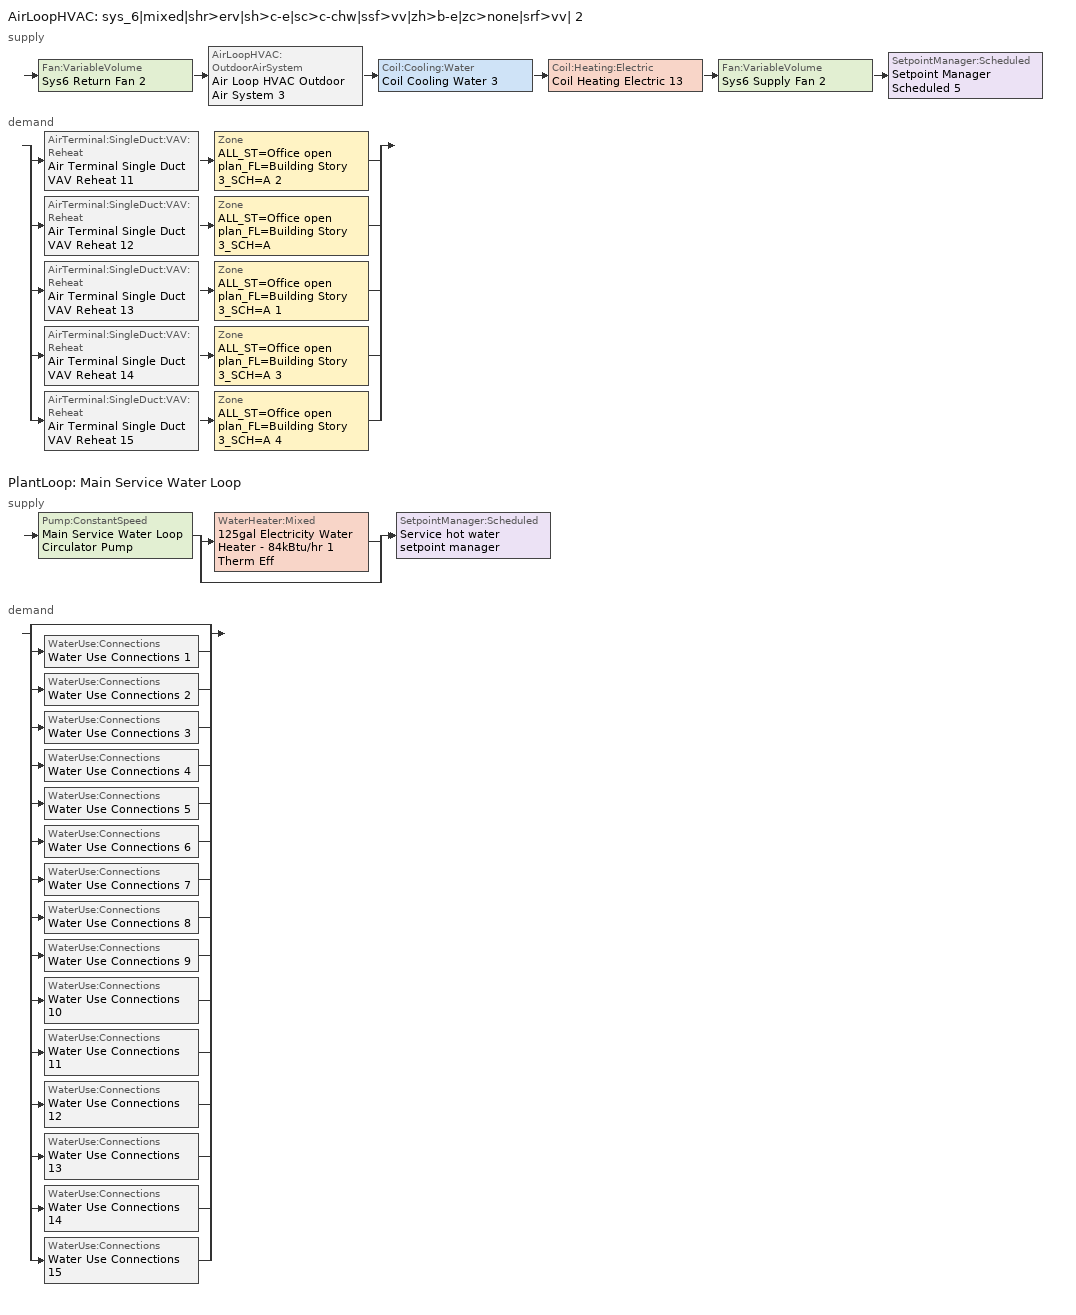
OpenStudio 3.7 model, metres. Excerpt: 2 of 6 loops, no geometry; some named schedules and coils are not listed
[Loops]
AirLoopHVAC 'sys_6|mixed|shr>erv|sh>c-e|sc>c-chw|ssf>vv|zh>b-e|zc>none|srf>vv| 2'
 supply: Fan:VariableVolume 'Sys6 Return Fan 2' > AirLoopHVAC:OutdoorAirSystem 'Air Loop HVAC Outdoor Air System 3' > Coil:Cooling:Water 'Coil Cooling Water 3' > Coil:Heating:Electric 'Coil Heating Electric 13' > Fan:VariableVolume 'Sys6 Supply Fan 2' > SetpointManager:Scheduled 'Setpoint Manager Scheduled 5'
 demand: split
  | AirTerminal:SingleDuct:VAV:Reheat 'Air Terminal Single Duct VAV Reheat 11' > Zone 'ALL_ST=Office open plan_FL=Building Story 3_SCH=A 2'
  | AirTerminal:SingleDuct:VAV:Reheat 'Air Terminal Single Duct VAV Reheat 12' > Zone 'ALL_ST=Office open plan_FL=Building Story 3_SCH=A'
  | AirTerminal:SingleDuct:VAV:Reheat 'Air Terminal Single Duct VAV Reheat 13' > Zone 'ALL_ST=Office open plan_FL=Building Story 3_SCH=A 1'
  | AirTerminal:SingleDuct:VAV:Reheat 'Air Terminal Single Duct VAV Reheat 14' > Zone 'ALL_ST=Office open plan_FL=Building Story 3_SCH=A 3'
  | AirTerminal:SingleDuct:VAV:Reheat 'Air Terminal Single Duct VAV Reheat 15' > Zone 'ALL_ST=Office open plan_FL=Building Story 3_SCH=A 4'
PlantLoop 'Main Service Water Loop'
 supply: Pump:ConstantSpeed 'Main Service Water Loop Circulator Pump' > split
  | WaterHeater:Mixed '125gal Electricity Water Heater - 84kBtu/hr 1 Therm Eff'
  | bypass
  join > SetpointManager:Scheduled 'Service hot water setpoint manager'
 demand: split
  | bypass
  | WaterUse:Connections 'Water Use Connections 1'
  | WaterUse:Connections 'Water Use Connections 2'
  | WaterUse:Connections 'Water Use Connections 3'
  | WaterUse:Connections 'Water Use Connections 4'
  | WaterUse:Connections 'Water Use Connections 5'
  | WaterUse:Connections 'Water Use Connections 6'
  | WaterUse:Connections 'Water Use Connections 7'
  | WaterUse:Connections 'Water Use Connections 8'
  | WaterUse:Connections 'Water Use Connections 9'
  | WaterUse:Connections 'Water Use Connections 10'
  | WaterUse:Connections 'Water Use Connections 11'
  | WaterUse:Connections 'Water Use Connections 12'
  | WaterUse:Connections 'Water Use Connections 13'
  | WaterUse:Connections 'Water Use Connections 14'
  | WaterUse:Connections 'Water Use Connections 15'
[Sizing:Zone] Zone Cooling Design Supply Air Temperature Input Method=TemperatureDifference; Zone Cooling Design Supply Air Temperature {C}=14; Zone Cooling Design Supply Air Temperature Difference {deltaC}=11; Zone Heating Design Supply Air Temperature Input Method=TemperatureDifference; Zone Heating Design Supply Air Temperature {C}=40; Zone Heating Design Supply Air Temperature Difference {deltaC}=21; Zone Cooling Design Supply Air Humidity Ratio {kg-H2O/kg-air}=0.0085; Zone Heating Design Supply Air Humidity Ratio {kg-H2O/kg-air}=0.008; Zone Heating Sizing Factor=1.3; Zone Cooling Sizing Factor=1.1; Cooling Design Air Flow Method=DesignDay; Heating Design Air Flow Method=DesignDay; Account for Dedicated Outdoor Air System=No; Dedicated Outdoor Air System Control Strategy=NeutralSupplyAir; Dedicated Outdoor Air Low Setpoint Temperature for Design {C}=autosize; Dedicated Outdoor Air High Setpoint Temperature for Design {C}=autosize; Zone Load Sizing Method=Sensible Load Only No Latent Load; Zone Latent Cooling Design Supply Air Humidity Ratio Input Method=HumidityRatioDifference; Zone Cooling Design Supply Air Humidity Ratio Difference {kgWater/kgDryAir}=0.005; Zone Latent Heating Design Supply Air Humidity Ratio Input Method=HumidityRatioDifference; Zone Humidification Design Supply Air Humidity Ratio Difference {kgWater/kgDryAir}=0.005
ALL_ST=Office open plan_FL=Building Story 3_SCH=A; ALL_ST=Office open plan_FL=Building Story 3_SCH=A 1; ALL_ST=Office open plan_FL=Building Story 3_SCH=A 2; ALL_ST=Office open plan_FL=Building Story 3_SCH=A 3; ALL_ST=Office open plan_FL=Building Story 3_SCH=A 4
[Zone equipment]
ALL_ST=Office open plan_FL=Building Story 3_SCH=A: Zone HVAC Baseboard Convective Electric 12, Air Terminal Single Duct VAV Reheat 12
ALL_ST=Office open plan_FL=Building Story 3_SCH=A 1: Zone HVAC Baseboard Convective Electric 13, Air Terminal Single Duct VAV Reheat 13
ALL_ST=Office open plan_FL=Building Story 3_SCH=A 2: Zone HVAC Baseboard Convective Electric 11, Air Terminal Single Duct VAV Reheat 11
ALL_ST=Office open plan_FL=Building Story 3_SCH=A 3: Zone HVAC Baseboard Convective Electric 14, Air Terminal Single Duct VAV Reheat 14
ALL_ST=Office open plan_FL=Building Story 3_SCH=A 4: Zone HVAC Baseboard Convective Electric 15, Air Terminal Single Duct VAV Reheat 15
[PlantLoop]
Main Service Water Loop: Glycol Concentration=0; Maximum Loop Temperature {C}=60; Minimum Loop Temperature {C}=10; Plant Loop Volume {m3}=Autocalculate; Load Distribution Scheme=Optimal
[Sizing:Plant]
Main Service Water Loop: Loop Type=Heating; Design Loop Exit Temperature {C}=60; Loop Design Temperature Difference {deltaC}=5; Sizing Option=NonCoincident; Zone Timesteps in Averaging Window=1; Coincident Sizing Factor Mode=None
[SetpointManager:Scheduled] Control Variable=Temperature
Name | Schedule | Setpoint Node or NodeList
Setpoint Manager Scheduled 5 | Supply Air Temp 2 | sys_6|mixed|shr>erv|sh>c-e|sc>c-chw|ssf>vv|zh>b-e|zc>none|srf>vv| 2 Supply Outlet Node
Service hot water setpoint manager | Service Water Loop Temp - 140F | Main Service Water Loop Supply Outlet Node
[AirLoopHVAC]
sys_6|mixed|shr>erv|sh>c-e|sc>c-chw|ssf>vv|zh>b-e|zc>none|srf>vv| 2: Availability Schedule=sys_6|mixed|shr>none|sh>c-e|sc>c-chw|ssf>vv|zh>b-e|zc>none|srf>vv| 2 Occ Sch; Design Supply Air Flow Rate {m3/s}=autosize; Design Return Air Flow Fraction of Supply Air Flow=1
[Sizing:System]
sys_6|mixed|shr>erv|sh>c-e|sc>c-chw|ssf>vv|zh>b-e|zc>none|srf>vv| 2: Design Outdoor Air Flow Rate {m3/s}=Autosize; Central Heating Maximum System Air Flow Ratio=0.3; Preheat Design Temperature {C}=7; Preheat Design Humidity Ratio {kg-H2O/kg-Air}=0.008; Precool Design Temperature {C}=12.8; Precool Design Humidity Ratio {kg-H2O/kg-Air}=0.008; Central Cooling Design Supply Air Temperature {C}=13; Central Heating Design Supply Air Temperature {C}=13.1; 100% Outdoor Air in Cooling=No; 100% Outdoor Air in Heating=No; Central Cooling Design Supply Air Humidity Ratio {kg-H2O/kg-Air}=0.0085; Zone Maximum Outdoor Air Fraction=1; Cooling Supply Air Flow Rate Per Floor Area {m3/s-m2}=0.00996765; Cooling Fraction of Autosized Cooling Supply Air Flow Rate=1; Cooling Supply Air Flow Rate Per Unit Cooling Capacity {m3/s-W}=3.94755e-05; Heating Supply Air Flow Rate Per Floor Area {m3/s-m2}=0.00996765; Heating Fraction of Autosized Heating Supply Air Flow Rate=1; Heating Fraction of Autosized Cooling Supply Air Flow Rate=1; Heating Supply Air Flow Rate Per Unit Heating Capacity {m3/s-W}=3.15882e-05; Cooling Design Capacity Method=CoolingDesignCapacity; Cooling Design Capacity {W}=autosize; Cooling Design Capacity Per Floor Area {W/m2}=234.7; Fraction of Autosized Cooling Design Capacity=1; Heating Design Capacity Method=HeatingDesignCapacity; Heating Design Capacity {W}=autosize; Heating Design Capacity Per Floor Area {W/m2}=157; Fraction of Autosized Heating Design Capacity=1; Central Cooling Capacity Control Method=OnOff; Occupant Diversity=autosize
[Fan:VariableVolume] Availability Schedule=Always On Discrete; Maximum Flow Rate {m3/s}=Autosize; Fan Power Minimum Flow Rate Input Method=Fraction; Fan Power Minimum Air Flow Rate {m3/s}=0; Motor In Airstream Fraction=1; Fan Power Coefficient 5=0
Name | Fan Total Efficiency | Pressure Rise {Pa} | Fan Power Minimum Flow Fraction | Motor Efficiency | Fan Power Coefficient 1 | Fan Power Coefficient 2 | Fan Power Coefficient 3 | Fan Power Coefficient 4
Sys6 Supply Fan 2 | 0.549965 | 1000 | 0.5 | 0.8461 | -4.1457 | 16.803 | -19.471 | 7.8488
Sys6 Return Fan 2 | 0.299975 | 250 | 0.68 | 0.4615 | -2.4176 | 9.5874 | -11.559 | 5.4009
[Coil:Heating:Electric] Availability Schedule=Always On Discrete
Name | Nominal Capacity {W}
Coil Heating Electric 13
Coil Heating Electric 14 | 20259.9
Coil Heating Electric 15 | 13369.1
Coil Heating Electric 16 | 11202.2
Coil Heating Electric 17 | 6669.88
Coil Heating Electric 18 | 12228.2
[Controller:OutdoorAir]
Controller Outdoor Air 3: Minimum Outdoor Air Flow Rate {m3/s}=autosize; Maximum Outdoor Air Flow Rate {m3/s}=Autosize; Economizer Control Type=DifferentialEnthalpy; Economizer Control Action Type=ModulateFlow; Lockout Type=NoLockout; Minimum Limit Type=FixedMinimum; Minimum Outdoor Air Schedule=sys_6|mixed|shr>none|sh>c-e|sc>c-chw|ssf>vv|zh>b-e|zc>none|srf>vv| 2 Occ Sch; Controller Mechanical Ventilation=Controller Mechanical Ventilation 3; High Humidity Control=No; Heat Recovery Bypass Control Type=BypassWhenOAFlowGreaterThanMinimum; Economizer Operation Staging=InterlockedWithMechanicalCooling
[Controller:MechanicalVentilation]
Controller Mechanical Ventilation 3: Availability Schedule=Always On Discrete; System Outdoor Air Method=ZoneSum
[AirLoopHVAC:OutdoorAirSystem]
Air Loop HVAC Outdoor Air System 3: Controller=Controller Outdoor Air 3
[ZoneHVAC:Baseboard:Convective:Electric] Availability Schedule=Always On Discrete; Nominal Capacity {W}=autosize; Efficiency=1
Zone HVAC Baseboard Convective Electric 11; Zone HVAC Baseboard Convective Electric 12; Zone HVAC Baseboard Convective Electric 13; Zone HVAC Baseboard Convective Electric 14; Zone HVAC Baseboard Convective Electric 15
[AirTerminal:SingleDuct:VAV:Reheat] Availability Schedule=Always On Discrete; Maximum Air Flow Rate {m3/s}=AutoSize; Zone Minimum Air Flow Input Method=Constant; Constant Minimum Air Flow Fraction=0.3; Maximum Hot Water or Steam Flow Rate {m3/s}=AutoSize; Minimum Hot Water or Steam Flow Rate {m3/s}=0; Convergence Tolerance=0.001; Damper Heating Action=Normal; Maximum Flow per Zone Floor Area During Reheat {m3/s-m2}=AutoSize; Maximum Flow Fraction During Reheat=0.5; Maximum Reheat Air Temperature {C}=43; Control For Outdoor Air=No
Name | Fixed Minimum Air Flow Rate {m3/s} | Reheat Coil
Air Terminal Single Duct VAV Reheat 11 | 1.96707 | Coil Heating Electric 14
Air Terminal Single Duct VAV Reheat 12 | 0.414676 | Coil Heating Electric 15
Air Terminal Single Duct VAV Reheat 13 | 0.262524 | Coil Heating Electric 16
Air Terminal Single Duct VAV Reheat 14 | 0.414676 | Coil Heating Electric 17
Air Terminal Single Duct VAV Reheat 15 | 0.262507 | Coil Heating Electric 18
[Pump:ConstantSpeed]
Main Service Water Loop Circulator Pump: Rated Flow Rate {m3/s}=autosize; Rated Pump Head {Pa}=446362; Rated Power Consumption {W}=autosize; Motor Efficiency=0.855; Fraction of Motor Inefficiencies to Fluid Stream=0; Pump Control Type=Intermittent; Design Power Sizing Method=PowerPerFlowPerPressure; Design Electric Power per Unit Flow Rate {W/(m3/s)}=348701.1; Design Shaft Power per Unit Flow Rate per Unit Head {W-s/m3-Pa}=1.28205
[WaterHeater:Mixed]
125gal Electricity Water Heater - 84kBtu/hr 1 Therm Eff: Tank Volume {m3}=0.471545; Setpoint Temperature Schedule=Service Water Loop Temp - 140F; Deadband Temperature Difference {deltaC}=2; Maximum Temperature Limit {C}=60; Heater Control Type=Cycle; Heater Maximum Capacity {W}=24638.2; Heater Fuel Type=Electricity; Heater Thermal Efficiency=1; Off Cycle Parasitic Fuel Consumption Rate {W}=58.6905; Off Cycle Parasitic Fuel Type=Electricity; Off Cycle Parasitic Heat Fraction to Tank=0.8; On Cycle Parasitic Fuel Consumption Rate {W}=58.6905; On Cycle Parasitic Fuel Type=Electricity; On Cycle Parasitic Heat Fraction to Tank=0; Ambient Temperature Indicator=Schedule; Ambient Temperature Schedule=Water Heater Ambient Temp Schedule - 70.0f; Off Cycle Loss Coefficient to Ambient Temperature {W/K}=0.0132875; On Cycle Loss Coefficient to Ambient Temperature {W/K}=0.0132875; Use Side Effectiveness=1; Source Side Effectiveness=1; Use Side Design Flow Rate {m3/s}=autosize; Source Side Design Flow Rate {m3/s}=autosize; Indirect Water Heating Recovery Time {hr}=1.5; Source Side Flow Control Mode=IndirectHeatPrimarySetpoint
[WaterHeater:Sizing]
125gal Electricity Water Heater - 84kBtu/hr 1 Therm Eff: Design Mode=PeakDraw; Time Storage Can Meet Peak Draw {hr}=0.538503; Time for Tank Recovery {hr}=0; Nominal Tank Volume for Autosizing Plant Connections {m3}=1
[WaterUse:Connections] Drain Water Heat Exchanger Type=None; Drain Water Heat Exchanger Destination=Plant
Name | Water Use Equipment Name 1
Water Use Connections 1 | Core_bottom Service Water Use 0.37gal/min
Water Use Connections 2 | Core_mid Service Water Use 0.37gal/min
Water Use Connections 3 | Core_top Service Water Use 0.37gal/min
Water Use Connections 4 | Perimeter_bot_zn_1 Service Water Use 0.08gal/min
Water Use Connections 5 | Perimeter_bot_zn_2 Service Water Use 0.05gal/min
Water Use Connections 6 | Perimeter_bot_zn_3 Service Water Use 0.08gal/min
Water Use Connections 7 | Perimeter_bot_zn_4 Service Water Use 0.05gal/min
Water Use Connections 8 | Perimeter_mid_zn_1 Service Water Use 0.08gal/min
Water Use Connections 9 | Perimeter_mid_zn_2 Service Water Use 0.05gal/min
Water Use Connections 10 | Perimeter_mid_zn_3 Service Water Use 0.08gal/min
Water Use Connections 11 | Perimeter_mid_zn_4 Service Water Use 0.05gal/min
Water Use Connections 12 | Perimeter_top_zn_1 Service Water Use 0.08gal/min
Water Use Connections 13 | Perimeter_top_zn_2 Service Water Use 0.05gal/min
Water Use Connections 14 | Perimeter_top_zn_3 Service Water Use 0.08gal/min
Water Use Connections 15 | Perimeter_top_zn_4 Service Water Use 0.05gal/min
[WaterUse:Equipment:Definition]
Name | Peak Flow Rate {m3/s} | Target Temperature Schedule | Sensible Fraction Schedule | Latent Fraction Schedule
Core_bottom Service Water Use Def 0.37gal/min | 2.35071e-05 | Schedule Ruleset 5 | Schedule Ruleset 3 | Schedule Ruleset 4
Core_mid Service Water Use Def 0.37gal/min | 2.35071e-05 | Schedule Ruleset 8 | Schedule Ruleset 6 | Schedule Ruleset 7
Core_top Service Water Use Def 0.37gal/min | 2.35071e-05 | Schedule Ruleset 11 | Schedule Ruleset 9 | Schedule Ruleset 10
Perimeter_bot_zn_1 Service Water Use Def 0.08gal/min | 4.9555e-06 | Schedule Ruleset 14 | Schedule Ruleset 12 | Schedule Ruleset 13
Perimeter_bot_zn_2 Service Water Use Def 0.05gal/min | 3.13724e-06 | Schedule Ruleset 17 | Schedule Ruleset 15 | Schedule Ruleset 16
Perimeter_bot_zn_3 Service Water Use Def 0.08gal/min | 4.9555e-06 | Schedule Ruleset 20 | Schedule Ruleset 18 | Schedule Ruleset 19
Perimeter_bot_zn_4 Service Water Use Def 0.05gal/min | 3.13703e-06 | Schedule Ruleset 23 | Schedule Ruleset 21 | Schedule Ruleset 22
Perimeter_mid_zn_1 Service Water Use Def 0.08gal/min | 4.9555e-06 | Schedule Ruleset 26 | Schedule Ruleset 24 | Schedule Ruleset 25
Perimeter_mid_zn_2 Service Water Use Def 0.05gal/min | 3.13724e-06 | Schedule Ruleset 29 | Schedule Ruleset 27 | Schedule Ruleset 28
Perimeter_mid_zn_3 Service Water Use Def 0.08gal/min | 4.9555e-06 | Schedule Ruleset 32 | Schedule Ruleset 30 | Schedule Ruleset 31
Perimeter_mid_zn_4 Service Water Use Def 0.05gal/min | 3.13703e-06 | Schedule Ruleset 35 | Schedule Ruleset 33 | Schedule Ruleset 34
Perimeter_top_zn_1 Service Water Use Def 0.08gal/min | 4.9555e-06 | Schedule Ruleset 38 | Schedule Ruleset 36 | Schedule Ruleset 37
Perimeter_top_zn_2 Service Water Use Def 0.05gal/min | 3.13724e-06 | Schedule Ruleset 41 | Schedule Ruleset 39 | Schedule Ruleset 40
Perimeter_top_zn_3 Service Water Use Def 0.08gal/min | 4.9555e-06 | Schedule Ruleset 44 | Schedule Ruleset 42 | Schedule Ruleset 43
Perimeter_top_zn_4 Service Water Use Def 0.05gal/min | 3.13703e-06 | Schedule Ruleset 47 | Schedule Ruleset 45 | Schedule Ruleset 46
[WaterUse:Equipment] Flow Rate Fraction Schedule=NECB-A-Service Water Heating
Name | Water Use Equipment Definition | Space
Core_bottom Service Water Use 0.37gal/min | Core_bottom Service Water Use Def 0.37gal/min | Core_bottom
Core_mid Service Water Use 0.37gal/min | Core_mid Service Water Use Def 0.37gal/min | Core_mid
Core_top Service Water Use 0.37gal/min | Core_top Service Water Use Def 0.37gal/min | Core_top
Perimeter_bot_zn_1 Service Water Use 0.08gal/min | Perimeter_bot_zn_1 Service Water Use Def 0.08gal/min | Perimeter_bot_ZN_1
Perimeter_bot_zn_2 Service Water Use 0.05gal/min | Perimeter_bot_zn_2 Service Water Use Def 0.05gal/min | Perimeter_bot_ZN_2
Perimeter_bot_zn_3 Service Water Use 0.08gal/min | Perimeter_bot_zn_3 Service Water Use Def 0.08gal/min | Perimeter_bot_ZN_3
Perimeter_bot_zn_4 Service Water Use 0.05gal/min | Perimeter_bot_zn_4 Service Water Use Def 0.05gal/min | Perimeter_bot_ZN_4
Perimeter_mid_zn_1 Service Water Use 0.08gal/min | Perimeter_mid_zn_1 Service Water Use Def 0.08gal/min | Perimeter_mid_ZN_1
Perimeter_mid_zn_2 Service Water Use 0.05gal/min | Perimeter_mid_zn_2 Service Water Use Def 0.05gal/min | Perimeter_mid_ZN_2
Perimeter_mid_zn_3 Service Water Use 0.08gal/min | Perimeter_mid_zn_3 Service Water Use Def 0.08gal/min | Perimeter_mid_ZN_3
Perimeter_mid_zn_4 Service Water Use 0.05gal/min | Perimeter_mid_zn_4 Service Water Use Def 0.05gal/min | Perimeter_mid_ZN_4
Perimeter_top_zn_1 Service Water Use 0.08gal/min | Perimeter_top_zn_1 Service Water Use Def 0.08gal/min | Perimeter_top_ZN_1
Perimeter_top_zn_2 Service Water Use 0.05gal/min | Perimeter_top_zn_2 Service Water Use Def 0.05gal/min | Perimeter_top_ZN_2
Perimeter_top_zn_3 Service Water Use 0.08gal/min | Perimeter_top_zn_3 Service Water Use Def 0.08gal/min | Perimeter_top_ZN_3
Perimeter_top_zn_4 Service Water Use 0.05gal/min | Perimeter_top_zn_4 Service Water Use Def 0.05gal/min | Perimeter_top_ZN_4
[Schedule:Ruleset]
Supply Air Temp 2: Default Day Schedule=Supply Air Temp Default 2
Service Water Loop Temp - 140F: Default Day Schedule=Service Water Loop Temp - 140F Default
Water Heater Ambient Temp Schedule - 70.0f: Default Day Schedule=Water Heater Ambient Temp Schedule 70.0F Default
Schedule Ruleset 3: Default Day Schedule=Schedule Day 7
Schedule Ruleset 4: Default Day Schedule=Schedule Day 8
Schedule Ruleset 5: Default Day Schedule=Schedule Day 9
NECB-A-Service Water Heating: Default Day Schedule=NECB-A-Service Water Heating Default
Schedule Ruleset 6: Default Day Schedule=Schedule Day 10
Schedule Ruleset 7: Default Day Schedule=Schedule Day 11
Schedule Ruleset 8: Default Day Schedule=Schedule Day 12
Schedule Ruleset 9: Default Day Schedule=Schedule Day 13
Schedule Ruleset 10: Default Day Schedule=Schedule Day 14
Schedule Ruleset 11: Default Day Schedule=Schedule Day 15
Schedule Ruleset 12: Default Day Schedule=Schedule Day 16
Schedule Ruleset 13: Default Day Schedule=Schedule Day 17
Schedule Ruleset 14: Default Day Schedule=Schedule Day 18
Schedule Ruleset 15: Default Day Schedule=Schedule Day 19
Schedule Ruleset 16: Default Day Schedule=Schedule Day 20
Schedule Ruleset 17: Default Day Schedule=Schedule Day 21
Schedule Ruleset 18: Default Day Schedule=Schedule Day 22
Schedule Ruleset 19: Default Day Schedule=Schedule Day 23
Schedule Ruleset 20: Default Day Schedule=Schedule Day 24
Schedule Ruleset 21: Default Day Schedule=Schedule Day 25
Schedule Ruleset 22: Default Day Schedule=Schedule Day 26
Schedule Ruleset 23: Default Day Schedule=Schedule Day 27
Schedule Ruleset 24: Default Day Schedule=Schedule Day 28
Schedule Ruleset 25: Default Day Schedule=Schedule Day 29
Schedule Ruleset 26: Default Day Schedule=Schedule Day 30
Schedule Ruleset 27: Default Day Schedule=Schedule Day 31
Schedule Ruleset 28: Default Day Schedule=Schedule Day 32
Schedule Ruleset 29: Default Day Schedule=Schedule Day 33
Schedule Ruleset 30: Default Day Schedule=Schedule Day 34
Schedule Ruleset 31: Default Day Schedule=Schedule Day 35
Schedule Ruleset 32: Default Day Schedule=Schedule Day 36
Schedule Ruleset 33: Default Day Schedule=Schedule Day 37
Schedule Ruleset 34: Default Day Schedule=Schedule Day 38
Schedule Ruleset 35: Default Day Schedule=Schedule Day 39
Schedule Ruleset 36: Default Day Schedule=Schedule Day 40
Schedule Ruleset 37: Default Day Schedule=Schedule Day 41
Schedule Ruleset 38: Default Day Schedule=Schedule Day 42
Schedule Ruleset 39: Default Day Schedule=Schedule Day 43
Schedule Ruleset 40: Default Day Schedule=Schedule Day 44
Schedule Ruleset 41: Default Day Schedule=Schedule Day 45
Schedule Ruleset 42: Default Day Schedule=Schedule Day 46
Schedule Ruleset 43: Default Day Schedule=Schedule Day 47
Schedule Ruleset 44: Default Day Schedule=Schedule Day 48
Schedule Ruleset 45: Default Day Schedule=Schedule Day 49
Schedule Ruleset 46: Default Day Schedule=Schedule Day 50
Schedule Ruleset 47: Default Day Schedule=Schedule Day 51
sys_6|mixed|shr>none|sh>c-e|sc>c-chw|ssf>vv|zh>b-e|zc>none|srf>vv| 2 Occ Sch: Default Day Schedule=sys_6|mixed|shr>none|sh>c-e|sc>c-chw|ssf>vv|zh>b-e|zc>none|srf>vv| 2 Occ Sch Default; Summer Design Day Schedule=sys_6|mixed|shr>none|sh>c-e|sc>c-chw|ssf>vv|zh>b-e|zc>none|srf>vv| 2 Occ Sch Summer Design Day; Winter Design Day Schedule=sys_6|mixed|shr>none|sh>c-e|sc>c-chw|ssf>vv|zh>b-e|zc>none|srf>vv| 2 Occ Sch Winter Design Day
[Schedule:Day]
Supply Air Temp Default 2: 24, 0, 13
Service Water Loop Temp - 140F Default; Schedule Day 9; Schedule Day 12; Schedule Day 15; Schedule Day 18; Schedule Day 21; Schedule Day 24; Schedule Day 27; Schedule Day 30; Schedule Day 33; Schedule Day 36: 24, 0, 60
Water Heater Ambient Temp Schedule 70.0F Default: 24, 0, 21.1111
Schedule Day 7; Schedule Day 10; Schedule Day 13; Schedule Day 16; Schedule Day 19; Schedule Day 22; Schedule Day 25; Schedule Day 28; Schedule Day 31; Schedule Day 34: 24, 0, 0.2
Schedule Day 8; NECB-A-Service Water Heating Sat Day; NECB-A-Service Water Heating Sun|Hol Day; Schedule Day 11; Schedule Day 14; Schedule Day 17; Schedule Day 20; Schedule Day 23; Schedule Day 26; Schedule Day 29; Schedule Day 32: 24, 0, 0.05
NECB-A-Service Water Heating Default; NECB-A-Service Water Heating Default|Wkdy Day: 7, 0, 0.05, 8, 0, 0.1, 10, 0, 0.5, 16, 0, 0.9, 17, 0, 0.7, 18, 0, 0.5, 19, 0, 0.3, 22, 0, 0.2, 24, 0, 0.05
sys_6|mixed|shr>none|sh>c-e|sc>c-chw|ssf>vv|zh>b-e|zc>none|srf>vv| 2 Occ Sch Default: 8, 0, 0, 19, 0, 1, 24, 0, 0
sys_6|mixed|shr>none|sh>c-e|sc>c-chw|ssf>vv|zh>b-e|zc>none|srf>vv| 2 Occ Sch Winter Design Day; sys_6|mixed|shr>none|sh>c-e|sc>c-chw|ssf>vv|zh>b-e|zc>none|srf>vv| 2 Occ Sch Summer Design Day: 24, 0, 1
Schedule Day 54: 24, 0, 0
[Schedule:Rule] Date Specification Type=DateRange; Start Month=1; Start Day=1; End Month=12; End Day=31
Name | Schedule Ruleset | Rule Order | Day Schedule | Apply Monday | Apply Tuesday | Apply Wednesday | Apply Thursday | Apply Friday | Apply Saturday | Apply Sunday
Schedule Rule 17 | NECB-A-Service Water Heating | 2 | NECB-A-Service Water Heating Default|Wkdy Day | Yes | Yes | Yes | Yes | Yes
Schedule Rule 18 | NECB-A-Service Water Heating | 1 | NECB-A-Service Water Heating Sat Day |  |  |  |  |  | Yes
Schedule Rule 19 | NECB-A-Service Water Heating | 0 | NECB-A-Service Water Heating Sun|Hol Day |  |  |  |  |  |  | Yes
Schedule Rule 22 | sys_6|mixed|shr>none|sh>c-e|sc>c-chw|ssf>vv|zh>b-e|zc>none|srf>vv| 2 Occ Sch | 0 | Schedule Day 54 |  |  |  |  |  | Yes | Yes
[Schedule:Constant]
Always On Discrete: Value=1
